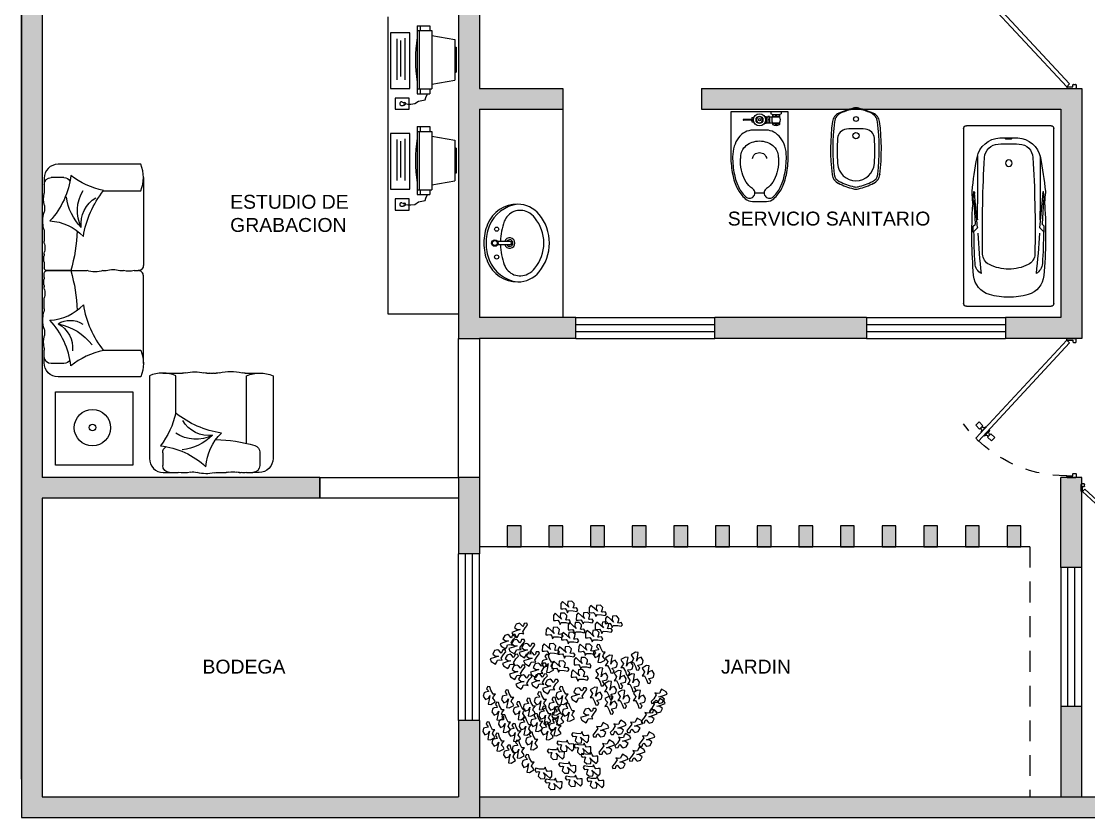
# Model space of a CAD drawing. Header units: inches. Extents: x -370 to 18, y -197 to 199.
# Drawn here: x -101.63 to -93.94, y -40.11 to -34.38 of the extents above; entities that cross this region are included whole.
import ezdxf

# ---------------------------------------------------------------- set-up
doc = ezdxf.new("R2010")
doc.units = ezdxf.units.IN
doc.header["$MEASUREMENT"] = 0
doc.linetypes.add('DASHED', pattern=[0.75, 0.5, -0.25])
doc.linetypes.add('RAYITAS', pattern=[0.375, 0.25, -0.125])
for name, color, linetype in [('artefactos', 1, 'Continuous'), ('aux2', 194, 'Continuous'), ('MUEBLES', 7, 'Continuous')]:
    doc.layers.add(name, color=color, linetype=linetype)
doc.styles.get("Standard").update_dxf_attribs({"font": 'arial.ttf'})

# ---------------------------------------------------------------- blocks, each defined once
blk = doc.blocks.new('BC-P3')
at = {"color": 1}
for p, q in [((-0.352, 0), (0.352, 0)), ((-0.375, -1.477), (-0.375, -0.023)), ((0.375, -0.023), (0.375, -1.477)), ((-0.26, -0.2499), (-0.26, -0.65)), ((0.26, -0.2499), (0.26, -0.65)), ((-0.2989, -0.646), (-0.3045, -0.5624)), ((-0.2953, -0.6154), (-0.2892, -0.5454)), ((-0.2953, -0.6154), (-0.2899, -0.6208)), ((-0.2892, -0.5454), (-0.2878, -0.546)), ((-0.2596, -0.8467), (-0.2848, -0.5585)), ((0.2596, -0.8467), (0.2848, -0.5585)), ((0.2892, -0.5454), (0.2878, -0.546)), ((0.2953, -0.6154), (0.2892, -0.5454)), ((0.2953, -0.6154), (0.2899, -0.6208)), ((0.2989, -0.646), (0.3045, -0.5624)), ((-0.2893, -0.622), (-0.2783, -0.8155)), ((0.2893, -0.622), (0.2783, -0.8155)), ((-0.2953, -0.8354), (-0.28, -0.8201)), ((-0.2953, -0.8854), (-0.2953, -0.8354)), ((-0.2953, -0.8854), (-0.2613, -0.8514)), ((0.2953, -0.8854), (0.2613, -0.8514)), ((0.2953, -0.8354), (0.28, -0.8201)), ((0.2953, -0.8854), (0.2953, -0.8354)), ((0.352, -1.5), (-0.352, -1.5))]:
    blk.add_line(p, q, dxfattribs=at)
blk.add_lwpolyline([(-0.0257, -0.1082, 0.338364), (-0.0251, -0.1089, 0.038384), (-0.0177, -0.1104, 0.0164), (-0.0096, -0.111, 0.011665), (0.0018, -0.1113, 0.011665), (0.0131, -0.111, 0.0164), (0.0212, -0.1104, 0.038384), (0.0287, -0.1089, 0.338364), (0.0293, -0.1082, 0.338364), (0.0287, -0.1074, 0.038384), (0.0212, -0.106, 0.0164), (0.0131, -0.1053, 0.011665), (0.0018, -0.1051, 0.011665), (-0.0096, -0.1053, 0.0164), (-0.0177, -0.106, 0.038384), (-0.0251, -0.1074, 0.338364)], format="xyb", close=True, dxfattribs=at)
blk.add_circle((0, -0.31), 0.0275, dxfattribs=at)
for centre, radius, start, end in [((-0.352, -0.023), 0.023, 90, 180), ((0.352, -0.023), 0.023, 0, 90), ((-0.0667, -0.3012), 0.2, 92.12388, 168.98385), ((-0.0815, -0.2718), 0.12, 92.55385, 176.46704), ((0, -2.1), 1.95, 90, 92.55385), ((0, -2.1), 2, 90, 92.12388), ((0, -2.1), 2, 87.87612, 90), ((0, -2.1), 1.95, 87.44615, 90), ((0.0667, -0.3012), 0.2, 11.01615, 87.87612), ((0.0815, -0.2718), 0.12, 3.53296, 87.44615), ((2.6769, -0.8354), 2.9952, 168.98385, 174.45872), ((7.9619, -0.7684), 8.1788, 176.46704, 179.17039), ((-7.9619, -0.7684), 8.1788, 0.82961, 3.53296), ((-2.6769, -0.8354), 2.9952, 5.54128, 11.01615), ((-0.2047, -0.5558), 0.1, 174.45872, 183.78321), ((-0.2913, -0.6222), 0.002, 5, 45.7989), ((-0.2885, -0.5478), 0.002, 12.28041, 69.25291), ((-0.3843, -0.5687), 0.1, 4.12515, 12.28041), ((0.3843, -0.5687), 0.1, 167.71959, 175.87485), ((0.2885, -0.5478), 0.002, 110.74709, 167.71959), ((0.2913, -0.6222), 0.002, 134.2011, 175), ((0.2047, -0.5558), 0.1, 356.21679, 5.54128), ((3.6679, -0.9028), 3.9744, 176.4609, 184.94181), ((-0.3887, -0.6519), 0.09, 356.4609, 3.78321), ((4.7424, -0.6539), 5.0024, 179.95577, 181.46375), ((8.359, -0.8804), 8.5781, 178.46078, 181.23964), ((-8.359, -0.8804), 8.5781, 358.76036, 1.53922), ((-4.7424, -0.6539), 5.0024, 358.53625, 0.04423), ((-3.6679, -0.9028), 3.9744, 355.05819, 3.5391), ((0.3887, -0.6519), 0.09, 176.21679, 183.5391), ((4.3506, -0.8512), 4.6397, 180.34512, 183.62539), ((-0.2843, -0.8159), 0.006, 315, 3.25052), ((-0.2655, -0.8472), 0.006, 315, 5), ((0.2655, -0.8472), 0.006, 175, 225), ((0.2843, -0.8159), 0.006, 176.74948, 225), ((-4.3506, -0.8512), 4.6397, 356.37461, 359.65488), ((4.7424, -0.6539), 5.0024, 182.73477, 186.58735), ((-4.7424, -0.6539), 5.0024, 353.41265, 357.26523), ((-0.1799, -1.1395), 0.1, 182.91722, 241.94627), ((-0.1171, -1.0638), 0.1, 181.23964, 243.87909), ((0.1171, -1.0638), 0.1, 296.12091, 358.76036), ((0.1799, -1.1395), 0.1, 298.05373, 357.08278), ((0, -0.825), 0.366, 243.87909, 270), ((0, -0.825), 0.366, 270, 296.12091), ((-0.1124, -1.2297), 0.18, 184.94181, 254.47903), ((0.1124, -1.2297), 0.18, 285.52097, 355.05819), ((0, -0.825), 0.6, 254.47903, 270), ((0, -0.825), 0.6, 270, 285.52097), ((-0.352, -1.477), 0.023, 180, 270), ((0.352, -1.477), 0.023, 270, 0)]:
    blk.add_arc(centre, radius, start, end, dxfattribs=at)
blk = doc.blocks.new('videt')
at = {"layer": 'artefactos', "color": 1}
blk.add_line((0.0239, 0.2899), (-0.0436, 0.2899), dxfattribs=at)
for points in [[(0.1964, 0.0288, 0.049648), (0.1834, 0.1591, 0.06346), (0.1506, 0.2564, 0.103485), (0.0927, 0.3312, 0.178458), (0.0401, 0.3506), (-0.0599, 0.3506, 0.178458), (-0.1124, 0.3312, 0.103485), (-0.1703, 0.2564, 0.06346), (-0.2031, 0.1591, 0.049648), (-0.2161, 0.0288), (-0.2161, -0.2931), (0.1964, -0.2931)], [(-0.1043, 0.3217, 0.103485), (-0.1591, 0.2509, 0.06346), (-0.1909, 0.1566, 0.049648), (-0.2036, 0.0288, 0.075858), (-0.1922, -0.0463, 0.086069), (-0.1615, -0.106, 0.105985), (-0.1127, -0.1483, 0.126201), (-0.0599, -0.1618), (0.0401, -0.1618, 0.126201), (0.0929, -0.1483, 0.105985), (0.1418, -0.106, 0.086069), (0.1724, -0.0463, 0.075858), (0.1839, 0.0288, 0.049648), (0.1712, 0.1566, 0.06346), (0.1394, 0.2509, 0.103485), (0.0846, 0.3217, 0.097511), (0.0705, 0.3277, 0.09808), (0.0553, 0.3278, 0.098895), (0.0412, 0.322, 0.099479), (0.0304, 0.3114, 0.099479), (0.0246, 0.2974, 0.098895), (0.0247, 0.2822, 0.09808), (0.0305, 0.2682, 0.097511), (0.0414, 0.2574, -0.102445), (0.0867, 0.2111, -0.077884), (0.1156, 0.1456, -0.065096), (0.1267, 0.0607, -0.024284), (0.1251, 0.0288, -0.115331), (0.1153, -0.0135, -0.103946), (0.0856, -0.0512, -0.091071), (0.0428, -0.0754, -0.083675), (-0.0099, -0.0843, -0.083675), (-0.0626, -0.0754, -0.091071), (-0.1053, -0.0512, -0.103946), (-0.135, -0.0135, -0.115331), (-0.1449, 0.0288, -0.024284), (-0.1464, 0.0607, -0.065096), (-0.1353, 0.1456, -0.077884), (-0.1064, 0.2111, -0.102445), (-0.0611, 0.2574, 0.097511), (-0.0503, 0.2682, 0.09808), (-0.0444, 0.2822, 0.098895), (-0.0444, 0.2974, 0.099479), (-0.0502, 0.3114, 0.099479), (-0.0609, 0.322, 0.098895), (-0.075, 0.3278, 0.09808), (-0.0902, 0.3277, 0.097511)]]:
    blk.add_lwpolyline(points, format="xyb", close=True, dxfattribs=at)
blk.add_lwpolyline([(0.0401, 0.0429, -0.111064), (0.0364, 0.0264, -0.102841), (0.0255, 0.0119, -0.093011), (0.0096, 0.0026, -0.087082), (-0.0099, -0.0009, -0.087082), (-0.0293, 0.0026, -0.093011), (-0.0452, 0.0119, -0.102841), (-0.0562, 0.0264, -0.111064), (-0.0599, 0.0429, -0.111064)], format="xyb", dxfattribs=at)
at = {"layer": 'aux2', "color": 1}
for p, q in [((-0.1536, -0.2152), (-0.1536, -0.2027)), ((-0.0829, -0.2152), (-0.1536, -0.2152)), ((-0.1505, -0.2058), (-0.1505, -0.2012)), ((-0.1349, -0.209), (-0.1474, -0.209)), ((-0.1317, -0.2058), (-0.1317, -0.1966)), ((-0.1255, -0.2058), (-0.1255, -0.1966)), ((-0.1099, -0.209), (-0.1224, -0.209)), ((-0.1067, -0.2058), (-0.1067, -0.2012)), ((-0.1036, -0.2152), (-0.1036, -0.2027)), ((-0.0829, -0.2121), (-0.0704, -0.2121)), ((-0.0829, -0.2616), (-0.0829, -0.2121)), ((-0.0704, -0.2616), (-0.0704, -0.2121)), ((-0.0579, -0.2152), (-0.0704, -0.2152)), ((-0.0459, -0.2121), (-0.0579, -0.2121)), ((-0.0579, -0.2616), (-0.0579, -0.2121)), ((0.0465, -0.2215), (0.0311, -0.2215)), ((0.0465, -0.2523), (0.0465, -0.2215)), ((-0.1661, -0.2931), (-0.1661, -0.2806)), ((-0.1661, -0.2931), (-0.0911, -0.2931)), ((-0.0829, -0.2585), (-0.1536, -0.2585)), ((-0.1536, -0.2771), (-0.1536, -0.2585)), ((-0.1505, -0.2765), (-0.1505, -0.2648)), ((-0.1349, -0.2616), (-0.1474, -0.2616)), ((-0.1317, -0.2744), (-0.1317, -0.2648)), ((-0.1255, -0.2744), (-0.1255, -0.2648)), ((-0.1099, -0.2616), (-0.1224, -0.2616)), ((-0.1067, -0.2765), (-0.1067, -0.2648)), ((-0.1036, -0.2771), (-0.1036, -0.2585)), ((-0.0911, -0.2931), (-0.0911, -0.2806)), ((-0.0829, -0.2369), (-0.0704, -0.2369)), ((-0.0829, -0.2616), (-0.0704, -0.2616)), ((-0.0579, -0.2585), (-0.0704, -0.2585)), ((-0.0459, -0.2616), (-0.0579, -0.2616)), ((0.0465, -0.2523), (0.0311, -0.2523)), ((0.0496, -0.2337), (0.1058, -0.2337)), ((0.0496, -0.24), (0.1058, -0.24))]:
    blk.add_line(p, q, dxfattribs=at)
blk.add_lwpolyline([(-0.0349, -0.2369), (-0.0224, -0.2585), (0.0026, -0.2585), (0.0151, -0.2369), (0.0026, -0.2152), (-0.0224, -0.2152)], close=True, dxfattribs=at)
for centre, radius in [((-0.0099, -0.2369), 0.0437), ((-0.0099, -0.2355), 0.025), ((-0.0099, -0.2369), 0.025), ((-0.0099, -0.2369), 0.00855)]:
    blk.add_circle(centre, radius, dxfattribs=at)
for centre, radius, start, end in [((-0.1192, -0.2369), 0.0406, 147.79517, 212.20483), ((-0.1286, -0.2496), 0.0531, 61.92751, 118.07249), ((-0.1474, -0.2058), 0.00312, 180, 270), ((-0.1349, -0.2058), 0.00312, 270, 0), ((-0.1224, -0.2058), 0.00312, 180, 270), ((-0.1099, -0.2058), 0.00312, 270, 0), ((-0.138, -0.2369), 0.0406, 327.79577, 32.20423), ((0.0496, -0.2306), 0.00312, 180, 270), ((-0.1286, -0.39), 0.1156, 71.07536, 108.92464), ((-0.1474, -0.2648), 0.00312, 90, 180), ((-0.1349, -0.2648), 0.00312, 0, 90), ((-0.1224, -0.2648), 0.00312, 90, 180), ((-0.1099, -0.2648), 0.00312, 0, 90), ((0.0496, -0.2431), 0.00312, 90, 180), ((0.1058, -0.2369), 0.00312, 270, 90)]:
    blk.add_arc(centre, radius, start, end, dxfattribs=at)
blk = doc.blocks.new('lo')
at = {"layer": 'artefactos', "color": 1, "linetype": 'Continuous'}
for p, q in [((0.0359, 0.0116), (0.1244, 0.0116)), ((0.0359, -0.0116), (0.1244, -0.0116))]:
    blk.add_line(p, q, dxfattribs=at)
at = {"layer": 'artefactos', "color": 1}
blk.add_lwpolyline([(-0.1752, -0.2061, 0.225897), (-0.02, -0.28, 0.302325), (0.1968, -0.1357, 0.099436), (0.224, 0, 0.099436), (0.1968, 0.1357, 0.302325), (-0.02, 0.28, 0.225897), (-0.1752, 0.2061, 0.172204), (-0.2484, 0, 0.172204)], format="xyb", close=True, dxfattribs=at)
blk.add_lwpolyline([(-0.1442, 0.1809, 0.172204), (-0.2084, 0, 0.172204), (-0.1442, -0.1809)], format="xyb", dxfattribs=at)
at = {"layer": 'artefactos', "color": 1, "linetype": 'Continuous'}
blk.add_circle((0.1445, 0), 0.0233, dxfattribs=at)
at = {"layer": 'artefactos', "color": 1}
for centre, radius, start, end in [((-0.0536, 0.0242), 0.258, 82.50469, 82.50469), ((-0.0536, -0.0243), 0.258, 277.49531, 277.49531), ((-0.0375, 0.1143), 0.1215, 20.35846, 117.06899), ((-0.02, 0.08), 0.16, 117.069, 140.91709), ((-0.3455, 0), 0.45, 1.48123, 20.35846), ((-0.3455, 0), 0.45, 339.64154, 358.51845), ((-0.02, -0.08), 0.16, 219.08291, 242.931), ((-0.0375, -0.1143), 0.1215, 242.93101, 339.64154)]:
    blk.add_arc(centre, radius, start, end, dxfattribs=at)
at = {"layer": 'artefactos', "color": 1, "linetype": 'Continuous'}
blk.add_arc((0.0359, 0), 0.0116, 90, 270, dxfattribs=at)
at = {"layer": 'aux2', "color": 1}
for centre, radius in [((0.1315, 0.1), 0.015), ((0.1445, 0), 0.0175), ((0.1315, -0.1), 0.015)]:
    blk.add_circle(centre, radius, dxfattribs=at)
for centre, radius, start, end in [((-0.0536, 0.0242), 0.258, 22.17926, 82.50469), ((-0.1275, 0), 0.3355, 0, 21.25325), ((0.0375, 0), 0.0375, 18.07084, 341.92501), ((0.0375, 0), 0.023, 30.38108, 329.61146), ((-0.1275, 0), 0.3355, 338.74675, 0), ((-0.0536, -0.0243), 0.258, 277.49531, 337.82074)]:
    blk.add_arc(centre, radius, start, end, dxfattribs=at)
blk = doc.blocks.new('*U41')
at = {"layer": 'artefactos', "color": 1}
for p, q in [((0.0113, 0.0338), (0.7171, 0.6895)), ((0.0325, 0.0125), (0.7383, 0.6683)), ((0.6248, 0.6892), (0.6007, 0.6651)), ((0.6007, 0.6651), (0.6287, 0.6371)), ((0.6248, 0.6892), (0.6528, 0.6612)), ((0.6528, 0.6612), (0.6287, 0.6371)), ((0.675, 0.6532), (0.6367, 0.6149)), ((0.7019, 0.6262), (0.6637, 0.588)), ((0.675, 0.6532), (0.6778, 0.6503)), ((0.7019, 0.6262), (0.699, 0.6291)), ((0.7383, 0.6683), (0.7171, 0.6895)), ((0.6367, 0.6149), (0.6396, 0.6121)), ((0.6637, 0.588), (0.6608, 0.5908)), ((0.7099, 0.604), (0.6858, 0.5799)), ((0.7138, 0.552), (0.6858, 0.5799)), ((0.7379, 0.5761), (0.7099, 0.604)), ((0.7379, 0.5761), (0.7138, 0.552)), ((0, 0.0308), (0, -0.0308)), ((0.0083, 0.0338), (0.003, 0.0338)), ((0.0113, 0.0338), (0.0325, 0.0125)), ((0.0113, 0.0308), (0.0113, -0.0112)), ((0.9887, 0.0308), (0.9887, -0.0112)), ((0.9917, 0.0338), (0.997, 0.0338)), ((1, 0.0308), (1, -0.0308)), ((0.0252, -0.0338), (0.003, -0.0338)), ((0.0113, -0.0112), (0.0252, -0.0112)), ((0.0282, -0.0142), (0.0282, -0.0308)), ((0.9718, -0.0142), (0.9718, -0.0308)), ((0.9887, -0.0112), (0.9748, -0.0112)), ((0.9748, -0.0338), (0.997, -0.0338))]:
    blk.add_line(p, q, dxfattribs=at)
at = {"layer": 'artefactos', "color": 1, "linetype": 'RAYITAS', "ltscale": 0.15}
blk.add_arc((0.0613, 0.0338), 0.9279, 0, 53.32906, dxfattribs=at)
at = {"layer": 'artefactos', "color": 1}
for centre, radius, start, end in [((0.6244, 0.6291), 0.0188, 310.96801, 53.15744), ((0.6608, 0.6655), 0.0188, 216.84256, 319.03199), ((0.7142, 0.6121), 0.0188, 130.96801, 233.15744), ((0.6778, 0.5757), 0.0188, 36.84256, 139.03199), ((0.003, 0.0308), 0.003, 90, 180), ((0.0083, 0.0308), 0.003, 0, 90), ((0.9917, 0.0308), 0.003, 90, 180), ((0.997, 0.0308), 0.003, 0, 90), ((0.003, -0.0308), 0.003, 180, 270), ((0.0252, -0.0142), 0.003, 0, 90), ((0.0252, -0.0308), 0.003, 270, 0), ((0.9748, -0.0142), 0.003, 90, 180), ((0.9748, -0.0308), 0.003, 180, 270), ((0.997, -0.0308), 0.003, 270, 0)]:
    blk.add_arc(centre, radius, start, end, dxfattribs=at)
blk = doc.blocks.new('AQ-BI')
at = {"layer": 'artefactos', "color": 1}
for p, q in [((-0.1716, -0.5189), (-0.1711, -0.5229)), ((-0.1567, -0.517), (-0.1562, -0.5211)), ((0.1567, -0.517), (0.1562, -0.5211)), ((0.1716, -0.5189), (0.1711, -0.5229))]:
    blk.add_line(p, q, dxfattribs=at)
for centre, radius in [((0, -0.12), 0.0175), ((0, -0.24), 0.023)]:
    blk.add_circle(centre, radius, dxfattribs=at)
for centre, radius, start, end in [((-0.0757, -0.1498), 0.08, 112.59299, 173.29929), ((0.1222, -0.6253), 0.6, 103.72191, 114.20036), ((0.1222, -0.6253), 0.595, 103.72191, 112.59299), ((0, -0.125), 0.085, 90, 103.72191), ((0, -0.125), 0.08, 90, 103.72191), ((0, -0.125), 0.085, 76.27809, 90), ((0, -0.125), 0.08, 76.27809, 90), ((-0.1222, -0.6253), 0.595, 67.40701, 76.27809), ((-0.1222, -0.6253), 0.6, 65.79964, 76.27809), ((0.0757, -0.1498), 0.08, 6.70071, 67.40701), ((1.3171, -0.3349), 1.5, 172.48127, 187.04592), ((-0.091, -0.151), 0.08, 114.20036, 171.11007), ((1.3171, -0.3349), 1.485, 172.48127, 187.04592), ((-0.091, -0.151), 0.065, 170.69398, 171.11007), ((0.091, -0.151), 0.08, 8.88993, 65.79964), ((-1.3171, -0.3349), 1.485, 352.95408, 7.51873), ((-1.3171, -0.3349), 1.5, 352.95408, 7.51873), ((-0.063, -0.2632), 0.07, 95.04662, 176.57724), ((0, -0.89), 0.7, 90, 95.66988), ((0, -0.89), 0.7, 84.33012, 90), ((0.063, -0.2632), 0.07, 3.42276, 84.95338), ((1.3644, -0.3485), 1.5, 176.57724, 183.50077), ((-1.3644, -0.3485), 1.5, 356.49923, 3.42276), ((0, -0.432), 0.133, 183.50077, 270), ((0, -0.432), 0.133, 270, 356.49923), ((-0.092, -0.511), 0.08, 188.57214, 244.40201), ((-0.092, -0.511), 0.065, 188.57214, 244.40201), ((0.092, -0.511), 0.065, 295.59799, 351.42786), ((0.092, -0.511), 0.08, 295.59799, 351.42786), ((0.1327, -0.042), 0.6, 244.40201, 255.36258), ((0.1327, -0.042), 0.585, 244.40201, 255.36258), ((0, -0.55), 0.06, 255.36258, 270), ((0, -0.55), 0.06, 270, 284.63742), ((-0.1327, -0.042), 0.585, 284.63742, 295.59799), ((-0.1327, -0.042), 0.6, 284.63742, 295.59799), ((0, -0.55), 0.075, 255.36258, 270), ((0, -0.55), 0.075, 270, 284.63742)]:
    blk.add_arc(centre, radius, start, end, dxfattribs=at)
blk = doc.blocks.new('BRANCHS', base_point=(1.4853, 0.588))
for p, q in [((1.4971, 0.6014), (1.4858, 0.588)), ((1.5146, 0.6522), (1.4864, 0.6366)), ((1.4864, 0.6366), (1.4921, 0.6254)), ((1.4921, 0.6254), (1.5019, 0.6135)), ((1.5019, 0.6135), (1.4971, 0.6014)), ((1.5313, 0.6501), (1.5146, 0.6522)), ((1.5199, 0.5964), (1.5255, 0.6211)), ((1.5292, 0.6122), (1.5199, 0.5964)), ((1.5255, 0.6211), (1.5313, 0.6501)), ((1.5487, 0.6203), (1.5292, 0.6122)), ((1.5622, 0.5996), (1.5487, 0.6203)), ((1.4858, 0.588), (1.5005, 0.5883)), ((1.5005, 0.5883), (1.5139, 0.5633)), ((1.5139, 0.5633), (1.5211, 0.5412)), ((1.5211, 0.5412), (1.5336, 0.5396)), ((1.5291, 0.572), (1.5482, 0.5759)), ((1.5308, 0.5654), (1.5291, 0.572)), ((1.5407, 0.5536), (1.5308, 0.5654)), ((1.5336, 0.5396), (1.5407, 0.5536)), ((1.5482, 0.5759), (1.5568, 0.5791)), ((1.5568, 0.5791), (1.5622, 0.5996))]:
    blk.add_line(p, q)
blk = doc.blocks.new('A$C26DE234E')
at = {"xscale": 3, "yscale": 3, "zscale": 3}
for p, rotation in [((1.587, 3.314), 60.00000000000001), ((2.122, 3.24), 60.00000000000001), ((1.449, 3.092), 60.00000000000001), ((1.725, 2.917), 60.00000000000001), ((1.88, 3.102), 60.00000000000001), ((2.234, 2.926), 60.00000000000001), ((2.424, 3.037), 60.00000000000001), ((0.774, 2.92), 120), ((1.311, 2.825), 60.00000000000001), ((1.604, 2.732), 60.00000000000001), ((2.053, 2.769), 60.00000000000001), ((0.558, 2.708), 120), ((0.722, 2.615), 120), ((0.912, 2.541), 120), ((1.242, 2.52), 60.00000000000001), ((1.923, 2.51), 60.00000000000001), ((0.368, 2.421), 120), ((0.601, 2.338), 120), ((0.998, 2.384), 120), ((1.535, 2.464), 60.00000000000001), ((2.3, 2.573), 180), ((0.731, 2.135), 120), ((1.127, 2.172), 120), ((1.334, 2.388), 180), ((1.423, 2.196), 60.00000000000001), ((1.837, 2.261), 60.00000000000001), ((0.851, 1.95), 120), ((1.145, 1.968), 120), ((1.785, 2.03), 60.00000000000001), ((1.352, 1.867), 120), ((0.239, 1.787), 180), ((0.584, 1.723), 180), ((1.196, 1.686), 180), ((1.602, 1.787), 180), ((1.886, 1.71), 120), ((3.228, 1.812), 299.9999999999999), ((0.403, 1.492), 180), ((0.8, 1.501), 180), ((0.989, 1.566), 180), ((1.464, 1.584), 180), ((1.723, 1.473), 180), ((3.194, 1.637), 299.9999999999999), ((0.524, 1.261), 180), ((1.127, 1.279), 180), ((1.283, 1.418), 180), ((1.524, 1.408), 180), ((2.067, 1.322), 120), ((3.039, 1.443), 299.9999999999999), ((0.231, 1.122), 180), ((0.714, 1.094), 180), ((0.912, 1.214), 180), ((1.326, 1.122), 180), ((1.472, 1.196), 180), ((2.133, 1.184), 299.9999999999999), ((2.461, 1.23), 299.9999999999999), ((2.771, 1.267), 299.9999999999999), ((0.403, 0.91), 180), ((1.033, 0.937), 180), ((1.863, 1.086), 240), ((2.547, 0.981), 299.9999999999999), ((2.996, 1.009), 299.9999999999999), ((0.619, 0.688), 180), ((0.782, 0.78), 180), ((1.406, 0.781), 240), ((1.587, 0.929), 240), ((1.906, 0.873), 240), ((2.245, 0.861), 299.9999999999999), ((2.814, 0.731), 299.9999999999999), ((0.964, 0.512), 180), ((2.036, 0.698), 240), ((2.495, 0.593), 299.9999999999999), ((1.173, 0.42), 240), ((1.622, 0.522), 240), ((2.079, 0.467), 240), ((1.363, 0.217), 240), ((1.743, 0.273), 240), ((2.148, 0.245), 240)]:
    blk.add_blockref('BRANCHS', p, dxfattribs=dict(at, rotation=rotation))
for p in [(2.297, 2.326), (2.59, 2.289), (2.78, 2.382), (2.116, 2.086), (2.461, 2.04), (2.987, 2.132), (2.28, 1.837), (2.711, 1.975), (2.012, 1.726), (2.53, 1.67), (2.823, 1.67), (2.288, 1.559)]:
    blk.add_blockref('BRANCHS', p, dxfattribs=at)
blk = doc.blocks.new('sillon2_pl')
at = {"layer": 'artefactos', "color": 1}
for p, q in [((-1.3844, 0.6959), (-1.337, 0.6959)), ((-1.0394, 0.6959), (-0.9776, 0.6959)), ((-0.8802, 0.6959), (-0.8826, 0.6959)), ((-0.8158, 0.6959), (-0.785, 0.6959)), ((-0.7142, 0.6959), (-0.745, 0.6959)), ((-0.7142, 0.6959), (-0.745, 0.6959)), ((-0.6474, 0.6959), (-0.6498, 0.6959)), ((-0.6498, 0.6959), (-0.6474, 0.6959)), ((-0.4906, 0.6959), (-0.5524, 0.6959)), ((-0.4906, 0.6959), (-0.5524, 0.6959)), ((-0.1456, 0.6959), (-0.193, 0.6959)), ((-0.1456, 0.6959), (-0.193, 0.6959)), ((-1.4344, 0.5536), (-1.4344, 0.6459)), ((-1.4344, 0.5536), (-1.4344, 0.6459)), ((-0.765, 0.5046), (-0.765, 0.6759)), ((-0.765, 0.6759), (-0.765, 0.3872)), ((-0.765, 0.6759), (-0.765, 0.3872)), ((-0.0956, 0.5536), (-0.0956, 0.6459)), ((-0.765, 0.272), (-0.765, 0.2488)), ((-0.765, 0.272), (-0.765, 0.2488)), ((-0.765, 0.1495), (-0.765, 0.1239)), ((-0.765, 0.1495), (-0.765, 0.1239)), ((-0.765, 0.0476), (-0.765, 0.0191)), ((-0.765, 0.0476), (-0.765, 0.0191)), ((-1.4344, -0.0191), (-1.3388, -0.0191)), ((-0.0956, -0.0191), (-0.1913, -0.0191))]:
    blk.add_line(p, q, dxfattribs=at)
for points in [[(-1.3388, 0.2699), (-1.3388, 0, -0.2), (-1.53, 0), (-1.53, 0.5959, -0.414214), (-1.43, 0.6959), (-1.3844, 0.6959)], [(-0.1913, 0.2699), (-0.1913, 0, 0.2), (0, 0), (0, 0.5959, 0.414214), (-0.1, 0.6959), (-0.1456, 0.6959)], [(-1.3388, -0.0191), (-0.8032, -0.0191, 0.414214), (-0.765, 0.0191, 0.414214)], [(-0.1913, -0.0191), (-0.7268, -0.0191, -0.414214), (-0.765, 0.0191, -0.414214)]]:
    blk.add_lwpolyline(points, format="xyb", dxfattribs=at)
for points in [[(-1.1232, 0.6544, 0.188011), (-1.0112, 0.413, 0.130529), (-1.3404, 0.2685, 0.110936), (-1.4506, 0.5042, 0.162859)], [(-0.4068, 0.6544, -0.188011), (-0.5188, 0.413, -0.130529), (-0.1896, 0.2685, -0.110936), (-0.0794, 0.5042, -0.162859)]]:
    blk.add_lwpolyline(points, format="xyb", close=True, dxfattribs=at)
blk.add_lwpolyline([(-0.765, 0.5082), (-0.765, 0.3872)], dxfattribs=at)
blk.add_lwpolyline([(-0.765, 0.5082), (-0.765, 0.3872)], dxfattribs=at)
for centre, radius, start, end in [((-1.3844, 0.6459), 0.05, 90, 180), ((-1.337, 0.7959), 0.1, 270, 278.05582), ((-1.2858, 0.4346), 0.2649, 78.49498, 98.05582), ((-1.2131, 0.7921), 0.1, 258.49498, 286.18746), ((-1.1193, 0.469), 0.2365, 76.27426, 106.18746), ((-1.0394, 0.7959), 0.1, 256.27426, 270), ((-0.9776, 0.5959), 0.1, 78.15566, 90), ((-0.9289, 0.828), 0.1372, 258.15566, 281.84434), ((-0.8802, 0.5959), 0.1, 90, 101.84434), ((-0.8826, 0.7959), 0.1, 270, 278.30333), ((-0.8492, 0.567), 0.1313, 81.69667, 98.30333), ((-0.8158, 0.7959), 0.1, 261.69667, 270), ((-0.785, 0.6759), 0.02, 0, 90), ((-0.745, 0.6759), 0.02, 90, 180), ((-0.7142, 0.7959), 0.1, 270, 278.30333), ((-0.6808, 0.567), 0.1313, 81.69667, 98.30333), ((-0.6474, 0.7959), 0.1, 261.69667, 270), ((-0.6498, 0.5959), 0.1, 78.15566, 90), ((-0.6011, 0.828), 0.1372, 258.15566, 281.84434), ((-0.5524, 0.5959), 0.1, 90, 101.84434), ((-0.4906, 0.7959), 0.1, 270, 283.72574), ((-0.4107, 0.469), 0.2365, 73.81254, 103.72574), ((-0.3169, 0.7921), 0.1, 253.81254, 281.50502), ((-0.2442, 0.4346), 0.2649, 81.94418, 101.50502), ((-0.193, 0.7959), 0.1, 261.94418, 270), ((-0.1456, 0.6459), 0.05, 0, 90), ((-1.3844, 0.5536), 0.05, 180, 240.31701), ((-0.2389, 0.5085), 0.1677, 148.69151, 212.72432), ((0.0302, 0.6814), 0.4212, 191.75458, 231.93116), ((-0.2072, 0.6884), 0.198, 207.95491, 275.63863), ((-0.1456, 0.5536), 0.05, 299.68299, 0), ((-1.3353, 0.1693), 0.367, 44.93442, 83.65551), ((-1.08, 1.5495), 1.0913, 271.50253, 286.77711), ((-0.45, 1.5495), 1.0913, 253.22289, 268.49747), ((-1.1952, 0.1876), 0.2691, 63.57332, 122.72271), ((-1.1018, 0.2127), 0.2175, 83.0467, 149.66841), ((-0.9553, 0.3296), 0.1988, 343.16563, 16.83437), ((-0.6132, 0.1992), 0.1597, 161.89712, 198.10288), ((-0.903, 0.0858), 0.1431, 344.55144, 15.44856)]:
    blk.add_arc(centre, radius, start, end, dxfattribs=at)
blk = doc.blocks.new('mueble 2')
at = {"layer": 'artefactos', "color": 1}
for p, q in [((-0.0309, 0), (0.0309, 0)), ((-0.0309, 0), (0.0309, 0)), ((-0.4259, -0.1422), (-0.4259, -0.05)), ((-0.4259, -0.1422), (-0.4259, -0.05)), ((-0.3759, 0), (-0.3285, 0)), ((0.1259, 0), (0.1283, 0)), ((0.1283, 0), (0.1259, 0)), ((0.1927, 0), (0.2235, 0)), ((0.1927, 0), (0.2235, 0)), ((0.2735, -0.145), (0.2735, -0.05)), ((-0.4259, -0.715), (-0.3302, -0.715)), ((-0.3302, -0.715), (-0.2822, -0.715)), ((-0.1083, -0.715), (-0.1, -0.715)), ((-0.0458, -0.715), (-0.0396, -0.715)), ((0.169, -0.715), (0.2735, -0.715))]:
    blk.add_line(p, q, dxfattribs=at)
for points in [[(-0.3302, -0.426), (-0.3302, -0.6959, -0.2), (-0.5215, -0.6959), (-0.5215, -0.1, -0.414214), (-0.4215, 0), (-0.3759, 0)], [(0.1779, -0.2088), (0.1779, -0.6959, 0.2), (0.3691, -0.6959), (0.3691, -0.1, 0.414214), (0.2691, 0), (0.2235, 0)]]:
    blk.add_lwpolyline(points, format="xyb", dxfattribs=at)
blk.add_lwpolyline([(-0.1146, -0.0415, 0.188011), (-0.0027, -0.2829, 0.130529), (-0.3319, -0.4274, 0.110936), (-0.4421, -0.1917, 0.162859)], format="xyb", close=True, dxfattribs=at)
for centre, radius, start, end in [((-0.3285, 0.1), 0.1, 270, 278.05582), ((-0.2773, -0.2613), 0.2649, 78.49498, 98.05582), ((-0.2046, 0.0963), 0.1, 258.49498, 286.18746), ((-0.1107, -0.2269), 0.2365, 76.27426, 106.18746), ((-0.0309, 0.1), 0.1, 256.27426, 270), ((0.1259, 0.1), 0.1, 270, 278.30333), ((0.1593, -0.1289), 0.1313, 81.69667, 98.30333), ((0.1927, 0.1), 0.1, 261.69667, 270), ((-0.3759, -0.05), 0.05, 90, 180), ((0.0309, -0.1), 0.1, 78.15566, 90), ((0.0796, 0.1321), 0.1372, 258.15566, 281.84434), ((0.1283, -0.1), 0.1, 90, 101.84434), ((0.2235, -0.05), 0.05, 0, 90), ((-0.3759, -0.1422), 0.05, 180, 240.31701), ((0.2235, -0.145), 0.05, 286.45743, 0), ((-0.3268, -0.5265), 0.367, 44.93442, 83.65551), ((-0.0715, 0.8536), 1.0913, 271.50253, 286.45743), ((-0.1867, -0.5083), 0.2691, 63.57332, 122.72271), ((-0.0933, -0.4832), 0.2175, 83.0467, 149.66841), ((-0.2822, -0.815), 0.1, 78.4436, 90), ((-0.1952, -0.3898), 0.334, 258.4436, 281.5564), ((-0.1083, -0.815), 0.1, 90, 101.5564), ((-0.1, -0.615), 0.1, 270, 277.80434), ((-0.0729, -0.8128), 0.0996, 82.19566, 97.80434), ((-0.0458, -0.615), 0.1, 262.19566, 270), ((-0.0396, -0.815), 0.1, 76.78872, 90), ((0.0647, -0.3706), 0.3565, 256.78872, 283.21128), ((0.169, -0.815), 0.1, 90, 103.21128)]:
    blk.add_arc(centre, radius, start, end, dxfattribs=at)
blk = doc.blocks.new('A$C2FEB12E3')
at = {"layer": 'artefactos'}
for p, q in [((-0.3175, 0.3095), (-0.3975, 0.3095)), ((-0.3975, 0.3095), (-0.3975, 0.2071)), ((-0.3175, 0.2071), (-0.3175, 0.3095)), ((0.1531, 0.3423), (-0.2471, 0.3423)), ((-0.2471, 0.3423), (-0.2471, 0.2024)), ((0.1531, 0.2024), (0.1531, 0.3423)), ((-0.3566, 0.2337), (-0.3602, 0.2181)), ((0.1147, 0.2396), (-0.1856, 0.2396)), ((0.1103, 0.2977), (-0.1842, 0.2977)), ((0.0987, 0.2701), (-0.1624, 0.2701)), ((-0.3975, 0.2071), (-0.3175, 0.2071)), ((-0.3602, 0.2181), (-0.3602, 0.1965)), ((-0.3602, 0.1965), (-0.3566, 0.1678)), ((-0.3566, 0.1678), (-0.3386, 0.1418)), ((-0.2471, 0.2024), (0.1531, 0.2024)), ((-0.3386, 0.1418), (-0.3296, 0.0942)), ((-0.3296, 0.0942), (-0.3126, 0.0888)), ((-0.3126, 0.0888), (-0.2857, 0.0762)), ((-0.2861, 0.1497), (-0.2861, 0.0587)), ((0.2039, 0.1497), (-0.2861, 0.1497)), ((-0.2511, 0.13), (-0.2861, 0.13)), ((-0.2511, 0.1497), (-0.2511, 0.0447)), ((0.1689, 0.1357), (-0.2511, 0.1357)), ((0.1689, 0.1497), (0.1689, 0.0447)), ((0.2039, 0.13), (0.1689, 0.13)), ((0.2039, 0.1497), (0.2039, 0.0587)), ((-0.2511, 0.0587), (-0.2861, 0.0587)), ((0.1689, 0.0447), (-0.2511, 0.0447)), ((-0.2161, 0.0447), (-0.1871, -0.1199)), ((0.1339, 0.0447), (0.1049, -0.1199)), ((0.2039, 0.0587), (0.1689, 0.0587)), ((0.1049, -0.1199), (-0.1871, -0.1199)), ((-0.131, -0.1303), (-0.1352, -0.1199)), ((0.0488, -0.1303), (-0.131, -0.1303)), ((0.053, -0.1199), (0.0488, -0.1303))]:
    blk.add_line(p, q, dxfattribs=at)
for centre, radius, start, end in [((-0.3348, 0.2584), 0.0356, 166.77696, 213.65142), ((-0.3569, 0.264), 0.0128, 345.92019, 168.58212), ((-0.3576, 0.2632), 0.0204, 238.91778, 297.51041), ((-0.3568, 0.242), 0.00836, 203.29997, 346.59583), ((-0.2716, 0.2359), 0.0771, 161.07626, 176.91202), ((-0.0411, -0.769), 0.9327, 80.06052, 99.93948)]:
    blk.add_arc(centre, radius, start, end, dxfattribs=at)

msp = doc.modelspace()

# ---------------------------------------------------------------- hatches: boundary and pattern name
h = msp.add_hatch(color=256)
h.dxf.hatch_style = 1
h.paths.add_polyline_path([(-101.17593, -31.25993), (-98.77593, -31.25993), (-98.47593, -31.55993), (-98.47593, -36.65993), (-98.32593, -36.65993), (-97.63173, -36.65993), (-97.63173, -36.50993), (-98.32593, -36.50993), (-98.32593, -35.00993), (-97.72593, -35.00993), (-97.72593, -34.85993), (-98.32593, -34.85993), (-98.32593, -31.25993), (-97.23173, -31.25993), (-97.23173, -31.10993), (-101.62593, -31.10993), (-101.62593, -40.10993), (-98.32593, -40.10993), (-98.32593, -39.40993), (-98.47593, -39.40993), (-98.47593, -39.95993), (-101.47593, -39.95993), (-101.47593, -37.80993), (-99.47593, -37.80993), (-99.47593, -37.65993), (-101.47593, -37.65993), (-101.47593, -31.55993)])
h = msp.add_hatch(color=256)
h.dxf.hatch_style = 1
h.paths.add_polyline_path([(-93.98753, -34.85993), (-96.72593, -34.85993), (-96.72593, -35.00993), (-94.13753, -35.00993), (-94.13753, -36.50993), (-94.53753, -36.50993), (-94.53753, -36.65993), (-93.98753, -36.65993)])
h = msp.add_hatch(color=256)
h.dxf.hatch_style = 1
h.paths.add_polyline_path([(-96.08753, -36.65993), (-95.53753, -36.65993), (-95.53753, -36.50993), (-95.93753, -36.50993), (-96.63173, -36.50993), (-96.63173, -36.65993)], flags=17)
h = msp.add_hatch(color=256)
h.dxf.hatch_style = 1
h.paths.add_polyline_path([(-98.47593, -38.20993), (-98.32593, -38.20993), (-98.32593, -37.65993), (-98.47593, -37.65993)])
h = msp.add_hatch(color=256)
h.dxf.hatch_style = 1
h.paths.add_polyline_path([(-94.13732, -38.30994), (-93.98732, -38.30992), (-93.9874, -37.65993), (-94.1374, -37.65993)])
h = msp.add_hatch(color=256)
h.dxf.hatch_style = 1
h.paths.add_polyline_path([(-98.02593, -38.00993), (-98.12593, -38.00993), (-98.12593, -38.15993), (-98.02593, -38.15993)])
h = msp.add_hatch(color=256)
h.dxf.hatch_style = 1
h.paths.add_polyline_path([(-97.72593, -38.00993), (-97.82593, -38.00993), (-97.82593, -38.15993), (-97.72593, -38.15993)])
h = msp.add_hatch(color=256)
h.dxf.hatch_style = 1
h.paths.add_polyline_path([(-97.42593, -38.00993), (-97.52593, -38.00993), (-97.52593, -38.15993), (-97.42593, -38.15993)])
h = msp.add_hatch(color=256)
h.dxf.hatch_style = 1
h.paths.add_polyline_path([(-97.22593, -38.00993), (-97.22593, -38.15993), (-97.12593, -38.15993), (-97.12593, -38.00993)])
h = msp.add_hatch(color=256)
h.dxf.hatch_style = 1
h.paths.add_polyline_path([(-96.82593, -38.00993), (-96.92593, -38.00993), (-96.92593, -38.15993), (-96.82593, -38.15993)])
h = msp.add_hatch(color=256)
h.dxf.hatch_style = 1
h.paths.add_polyline_path([(-96.52593, -38.15993), (-96.52593, -38.00993), (-96.62593, -38.00993), (-96.62593, -38.15993)])
h = msp.add_hatch(color=256)
h.dxf.hatch_style = 1
h.paths.add_polyline_path([(-96.22593, -38.00993), (-96.32593, -38.00993), (-96.32593, -38.15993), (-96.22593, -38.15993)])
h = msp.add_hatch(color=256)
h.dxf.hatch_style = 1
h.paths.add_polyline_path([(-95.92593, -38.00993), (-96.02593, -38.00993), (-96.02593, -38.15993), (-95.92593, -38.15993)])
h = msp.add_hatch(color=256)
h.dxf.hatch_style = 1
h.paths.add_polyline_path([(-95.62593, -38.00993), (-95.72593, -38.00993), (-95.72593, -38.15993), (-95.62593, -38.15993)])
h = msp.add_hatch(color=256)
h.dxf.hatch_style = 1
h.paths.add_polyline_path([(-95.32593, -38.00993), (-95.42593, -38.00993), (-95.42593, -38.15993), (-95.32593, -38.15993)])
h = msp.add_hatch(color=256)
h.dxf.hatch_style = 1
h.paths.add_polyline_path([(-95.02593, -38.00993), (-95.12593, -38.00993), (-95.12593, -38.15993), (-95.02593, -38.15993)])
h = msp.add_hatch(color=256)
h.dxf.hatch_style = 1
h.paths.add_polyline_path([(-94.72593, -38.00993), (-94.82593, -38.00993), (-94.82593, -38.15993), (-94.72593, -38.15993)])
h = msp.add_hatch(color=256)
h.dxf.hatch_style = 1
h.paths.add_polyline_path([(-94.42593, -38.00993), (-94.52593, -38.00993), (-94.52593, -38.15993), (-94.42593, -38.15993)])
h = msp.add_hatch(color=256)
h.dxf.hatch_style = 1
h.paths.add_polyline_path([(-83.47593, -39.95993), (-88.84007, -39.95993), (-88.84007, -39.35993), (-88.99007, -39.35993), (-88.99007, -39.95993), (-98.32593, -39.95993), (-98.32593, -40.10993), (-83.47593, -40.10993)])
h = msp.add_hatch(color=256)
h.dxf.hatch_style = 1
h.paths.add_polyline_path([(-93.9872, -39.30992), (-94.1372, -39.30994), (-94.13711, -39.95993), (-93.98711, -39.95993)], flags=17)

# ---------------------------------------------------------------- linework, layer by layer
at = {"color": 4}
for p, q in [((-101.62593, -31.10993), (-101.62593, -40.10993)), ((-98.32593, -31.25993), (-98.32593, -34.85993)), ((-101.47593, -31.55993), (-101.47593, -37.65993)), ((-98.47593, -31.55993), (-98.47593, -36.65993)), ((-98.32593, -34.85993), (-97.72593, -34.85993)), ((-97.72593, -34.85993), (-97.72593, -35.00993)), ((-96.72593, -34.85993), (-93.98753, -34.85993)), ((-96.72593, -34.85993), (-96.72593, -35.00993)), ((-93.98753, -34.85993), (-93.98753, -36.65993)), ((-98.32593, -35.00993), (-98.32593, -36.50993)), ((-98.32593, -35.00993), (-97.72593, -35.00993)), ((-96.72593, -35.00993), (-94.13753, -35.00993)), ((-94.13753, -35.00993), (-94.13753, -36.50993)), ((-97.63173, -36.50993), (-98.32593, -36.50993)), ((-97.63173, -36.65993), (-97.63173, -36.50993)), ((-95.93753, -36.50993), (-96.63173, -36.50993)), ((-96.63173, -36.65993), (-96.63173, -36.50993)), ((-95.53753, -36.50993), (-95.93753, -36.50993)), ((-95.53753, -36.50993), (-95.53753, -36.65993)), ((-94.13753, -36.50993), (-94.53753, -36.50993)), ((-94.53753, -36.50993), (-94.53753, -36.65993)), ((-98.47593, -36.65993), (-98.32593, -36.65993)), ((-97.63173, -36.65993), (-98.32593, -36.65993)), ((-96.08753, -36.65993), (-96.63173, -36.65993)), ((-95.53753, -36.65993), (-96.08753, -36.65993)), ((-93.98753, -36.65993), (-94.53753, -36.65993)), ((-99.47593, -37.65993), (-101.47593, -37.65993)), ((-99.47593, -37.65993), (-99.47593, -37.80993)), ((-98.47593, -37.65993), (-98.47593, -38.20993)), ((-98.32593, -37.65993), (-98.47593, -37.65993)), ((-98.32593, -37.65993), (-98.32593, -38.20993)), ((-93.9874, -37.65993), (-94.1374, -37.65993)), ((-94.13732, -38.30994), (-94.1374, -37.65993)), ((-93.98732, -38.30992), (-93.9874, -37.65993)), ((-99.47593, -37.80993), (-101.47593, -37.80993)), ((-101.47593, -37.80993), (-101.47593, -39.95993)), ((-98.32593, -38.20993), (-98.47593, -38.20993)), ((-93.98732, -38.30992), (-94.13732, -38.30994)), ((-93.9872, -39.30992), (-94.1372, -39.30994)), ((-94.13711, -39.95993), (-94.1372, -39.30994)), ((-93.98711, -39.95991), (-93.9872, -39.30992)), ((-98.47593, -39.40993), (-98.47593, -39.95993)), ((-98.32593, -39.40993), (-98.47593, -39.40993)), ((-98.32593, -39.40993), (-98.32593, -40.10993)), ((-101.47593, -39.95993), (-98.47593, -39.95993)), ((-98.32593, -39.95993), (-88.99007, -39.95993)), ((-101.62593, -40.10993), (-83.47593, -40.10993))]:
    msp.add_line(p, q, dxfattribs=at)
at = {"color": 8}
msp.add_line((-101.62593, -39.83334), (-101.62593, -32.05993), dxfattribs=at)
at = {"color": 2}
for p, q in [((-98.98452, -36.48477), (-98.98452, -34.34503)), ((-97.72593, -35.00993), (-97.72593, -36.50993)), ((-98.47593, -36.48477), (-98.98452, -36.48477)), ((-97.63173, -36.55993), (-96.63173, -36.55993)), ((-95.53753, -36.55993), (-94.53753, -36.55993)), ((-97.63173, -36.60993), (-96.63173, -36.60993)), ((-95.53753, -36.60993), (-94.53753, -36.60993)), ((-98.42593, -39.40993), (-98.42593, -38.20993)), ((-98.37593, -39.40993), (-98.37593, -38.20993)), ((-94.0872, -39.30993), (-94.0872, -38.30993)), ((-94.0372, -39.30993), (-94.0372, -38.30993))]:
    msp.add_line(p, q, dxfattribs=at)
at = {"color": 1}
for p, q in [((-97.63173, -36.50993), (-96.63173, -36.50993)), ((-95.53753, -36.50993), (-94.53753, -36.50993)), ((-97.63173, -36.65993), (-96.63173, -36.65993)), ((-95.53753, -36.65993), (-94.53753, -36.65993)), ((-98.47593, -39.40993), (-98.47593, -38.20993)), ((-98.32593, -39.40993), (-98.32593, -38.20993)), ((-94.1372, -39.30993), (-94.1372, -38.30993)), ((-93.9872, -39.30993), (-93.9872, -38.30993))]:
    msp.add_line(p, q, dxfattribs=at)
at = {"color": 8, "ltscale": 0.3}
msp.add_line((-94.36253, -38.15993), (-98.32593, -38.15993), dxfattribs=at)
at = {"color": 8, "linetype": 'DASHED', "ltscale": 0.3}
msp.add_line((-94.36253, -38.15993), (-94.36253, -39.95993), dxfattribs=at)
at = {"color": 8}
for points in [[(-98.32593, -37.65993), (-98.47593, -37.65993), (-98.47593, -36.65993), (-98.32593, -36.65993)], [(-99.47593, -37.65993), (-98.47593, -37.65993), (-98.47593, -37.80993), (-99.47593, -37.80993)]]:
    msp.add_lwpolyline(points, close=True, dxfattribs=at)
at = {"color": 2}
msp.add_lwpolyline([(-101.37977, -37.04457), (-100.82193, -37.04457), (-100.82193, -37.57292), (-101.37977, -37.57292)], close=True, dxfattribs=at)
at = {"color": 4}
for points in [[(-98.12593, -38.15993), (-98.02593, -38.15993), (-98.02593, -38.00993), (-98.12593, -38.00993)], [(-97.82593, -38.15993), (-97.72593, -38.15993), (-97.72593, -38.00993), (-97.82593, -38.00993)], [(-97.52593, -38.15993), (-97.42593, -38.15993), (-97.42593, -38.00993), (-97.52593, -38.00993)], [(-97.22593, -38.15993), (-97.12593, -38.15993), (-97.12593, -38.00993), (-97.22593, -38.00993)], [(-96.92593, -38.15993), (-96.82593, -38.15993), (-96.82593, -38.00993), (-96.92593, -38.00993)], [(-96.62593, -38.15993), (-96.52593, -38.15993), (-96.52593, -38.00993), (-96.62593, -38.00993)], [(-96.32593, -38.15993), (-96.22593, -38.15993), (-96.22593, -38.00993), (-96.32593, -38.00993)], [(-96.02593, -38.15993), (-95.92593, -38.15993), (-95.92593, -38.00993), (-96.02593, -38.00993)], [(-95.72593, -38.15993), (-95.62593, -38.15993), (-95.62593, -38.00993), (-95.72593, -38.00993)], [(-95.42593, -38.15993), (-95.32593, -38.15993), (-95.32593, -38.00993), (-95.42593, -38.00993)], [(-95.12593, -38.15993), (-95.02593, -38.15993), (-95.02593, -38.00993), (-95.12593, -38.00993)], [(-94.82593, -38.15993), (-94.72593, -38.15993), (-94.72593, -38.00993), (-94.82593, -38.00993)], [(-94.52593, -38.15993), (-94.42593, -38.15993), (-94.42593, -38.00993), (-94.52593, -38.00993)]]:
    msp.add_lwpolyline(points, close=True, dxfattribs=at)
at = {"color": 2}
for centre, radius in [((-101.11405, -37.30228), 0.13062), ((-101.11304, -37.30153), 0.02351)]:
    msp.add_circle(centre, radius, dxfattribs=at)

# ---------------------------------------------------------------- block references
at = {"rotation": 90}
for p in [(-98.62419, -34.6126), (-98.62419, -35.33808)]:
    msp.add_blockref('A$C2FEB12E3', p, dxfattribs=at)
at = {"layer": 'artefactos', "rotation": 90.00000000000001}
msp.add_blockref('*U41', (-94.06253, -34.85993), dxfattribs=at)
at = {"layer": 'artefactos', "xscale": -1}
for name, p, rotation in [('*U41', (-94.0624, -36.65993), 90), ('mueble 2', (-100.18204, -37.62455), 180)]:
    msp.add_blockref(name, p, dxfattribs=dict(at, rotation=rotation))
at = {"layer": 'artefactos', "xscale": -0.8035173756679153, "yscale": 0.8035173756679153, "zscale": 0.8035173756679153, "rotation": 180}
msp.add_blockref('*U41', (-93.99091, -37.73493), dxfattribs=at)
at = {"layer": 'artefactos', "xscale": 0.3839999999999861, "yscale": 0.3839999999999861, "zscale": 0.3839999999999861}
msp.add_blockref('A$C26DE234E', (-98.30254, -39.90737), dxfattribs=at)
at = {"layer": 'MUEBLES', "rotation": 180}
for name, p in [('videt', (-96.31872, -35.32241)), ('lo', (-98.07075, -35.97315))]:
    msp.add_blockref(name, p, dxfattribs=at)
at = {"layer": 'MUEBLES'}
msp.add_blockref('AQ-BI', (-95.61408, -34.95991), dxfattribs=at)
at = {"layer": 'MUEBLES', "xscale": -0.8666666666666671, "yscale": 0.8666666666666671, "zscale": 0.8666666666666671}
msp.add_blockref('BC-P3', (-94.51363, -35.12844), dxfattribs=at)
at = {"layer": 'MUEBLES', "xscale": -1, "rotation": 90}
msp.add_blockref('sillon2_pl', (-100.76584, -36.93616), dxfattribs=at)

# ---------------------------------------------------------------- texts
at = {"color": 2, "char_height": 0.1, "attachment_point": 1}
for s, insert in [('ESTUDIO DE\\PGRABACION', (-100.12181, -35.62597)), ('SERVICIO SANITARIO ', (-96.53759, -35.7468)), ('BODEGA', (-100.32118, -38.97269)), ('JARDIN', (-96.58639, -38.97269))]:
    msp.add_mtext(s, dxfattribs=dict(at, insert=insert))

doc.saveas('drawing.dxf')
